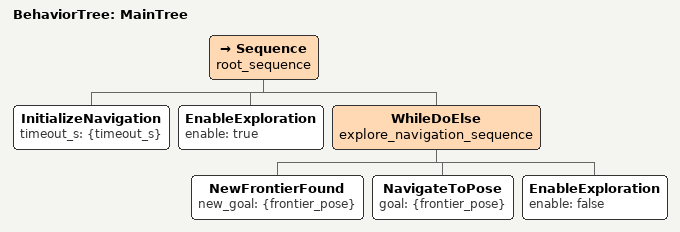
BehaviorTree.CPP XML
<!--
  This Behavior Tree manage navigation in order to find an object
-->
<root main_tree_to_execute="MainTree">

  <BehaviorTree ID="MainTree">
      <Sequence name="root_sequence">
          <InitializeNavigation timeout_s="{timeout_s}"/>
          <EnableExploration enable="true"/>
          <WhileDoElse name="explore_navigation_sequence">
                <NewFrontierFound new_goal="{frontier_pose}"/>
                <NavigateToPose goal="{frontier_pose}"/>
                <EnableExploration enable="false"/>
                <!-- Instead of this we should just go home or do something if we are stuck -->
          </WhileDoElse>
      </Sequence>
  </BehaviorTree>

</root>
